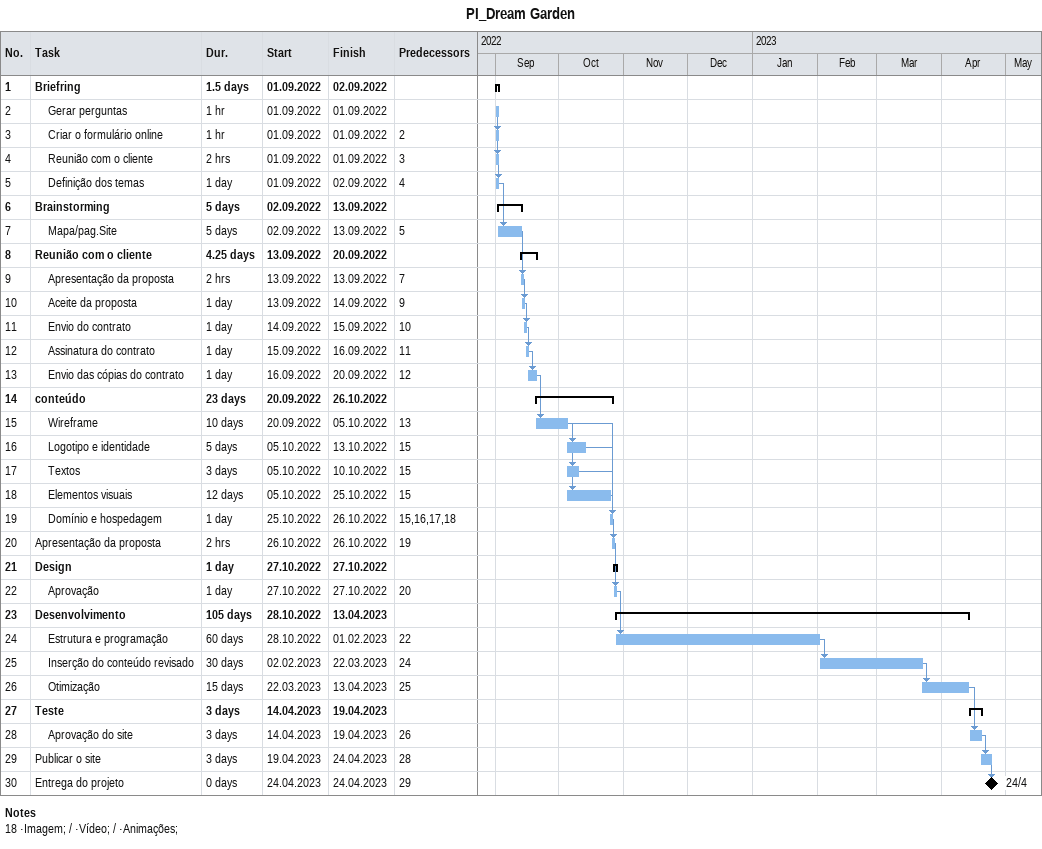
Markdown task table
PI_Dream Garden

| ID | Level | Task | Duration | Start | Finish | Predecessors |
|---|---|---|---|---|---|---|
| 1 | 1 | **Briefring** | 1.5d | 2022-09-01 | 2022-09-02 |  |
| 2 | 2 | Gerar perguntas | 1h | 2022-09-01 | 2022-09-01 |  |
| 3 | 2 | Criar o formulário online | 1h | 2022-09-01 | 2022-09-01 | 2 |
| 4 | 2 | Reunião com o cliente | 2h | 2022-09-01 | 2022-09-01 | 3 |
| 5 | 2 | Definição dos temas | 1d | 2022-09-01 | 2022-09-02 | 4 |
| 6 | 1 | **Brainstorming** | 5d | 2022-09-02 | 2022-09-13 |  |
| 7 | 2 | Mapa/pag.Site | 5d | 2022-09-02 | 2022-09-13 | 5 |
| 8 | 1 | **Reunião com o cliente** | 4.25d | 2022-09-13 | 2022-09-20 |  |
| 9 | 2 | Apresentação da proposta | 2h | 2022-09-13 | 2022-09-13 | 7 |
| 10 | 2 | Aceite da proposta | 1d | 2022-09-13 | 2022-09-14 | 9 |
| 11 | 2 | Envio do contrato | 1d | 2022-09-14 | 2022-09-15 | 10 |
| 12 | 2 | Assinatura do contrato | 1d | 2022-09-15 | 2022-09-16 | 11 |
| 13 | 2 | Envio das cópias do contrato | 1d | 2022-09-16 | 2022-09-20 | 12 |
| 14 | 1 | **conteúdo** | 23d | 2022-09-20 | 2022-10-26 |  |
| 15 | 2 | Wireframe | 10d | 2022-09-20 | 2022-10-05 | 13 |
| 16 | 2 | Logotipo e identidade | 5d | 2022-10-05 | 2022-10-13 | 15 |
| 17 | 2 | Textos | 3d | 2022-10-05 | 2022-10-10 | 15 |
| 18 | 2 | Elementos visuais | 12d | 2022-10-05 | 2022-10-25 | 15 |
| 19 | 2 | Domínio e hospedagem | 1d | 2022-10-25 | 2022-10-26 | 15, 16, 17, 18 |
| 20 | 1 | Apresentação da proposta | 2h | 2022-10-26 | 2022-10-26 | 19 |
| 21 | 1 | **Design** | 1d | 2022-10-27 | 2022-10-27 |  |
| 22 | 2 | Aprovação | 1d | 2022-10-27 | 2022-10-27 | 20 |
| 23 | 1 | **Desenvolvimento** | 105d | 2022-10-28 | 2023-04-13 |  |
| 24 | 2 | Estrutura e programação | 60d | 2022-10-28 | 2023-02-01 | 22 |
| 25 | 2 | Inserção do conteúdo revisado | 30d | 2023-02-02 | 2023-03-22 | 24 |
| 26 | 2 | Otimização | 15d | 2023-03-22 | 2023-04-13 | 25 |
| 27 | 1 | **Teste** | 3d | 2023-04-14 | 2023-04-19 |  |
| 28 | 2 | Aprovação do site | 3d | 2023-04-14 | 2023-04-19 | 26 |
| 29 | 1 | Publicar o site | 3d | 2023-04-19 | 2023-04-24 | 28 |
| 30 | 1 | Entrega do projeto | 0d | 2023-04-24 | 2023-04-24 | 29 |

Notes
- 18: ·Imagem; / ·Vídeo; / ·Animações;
